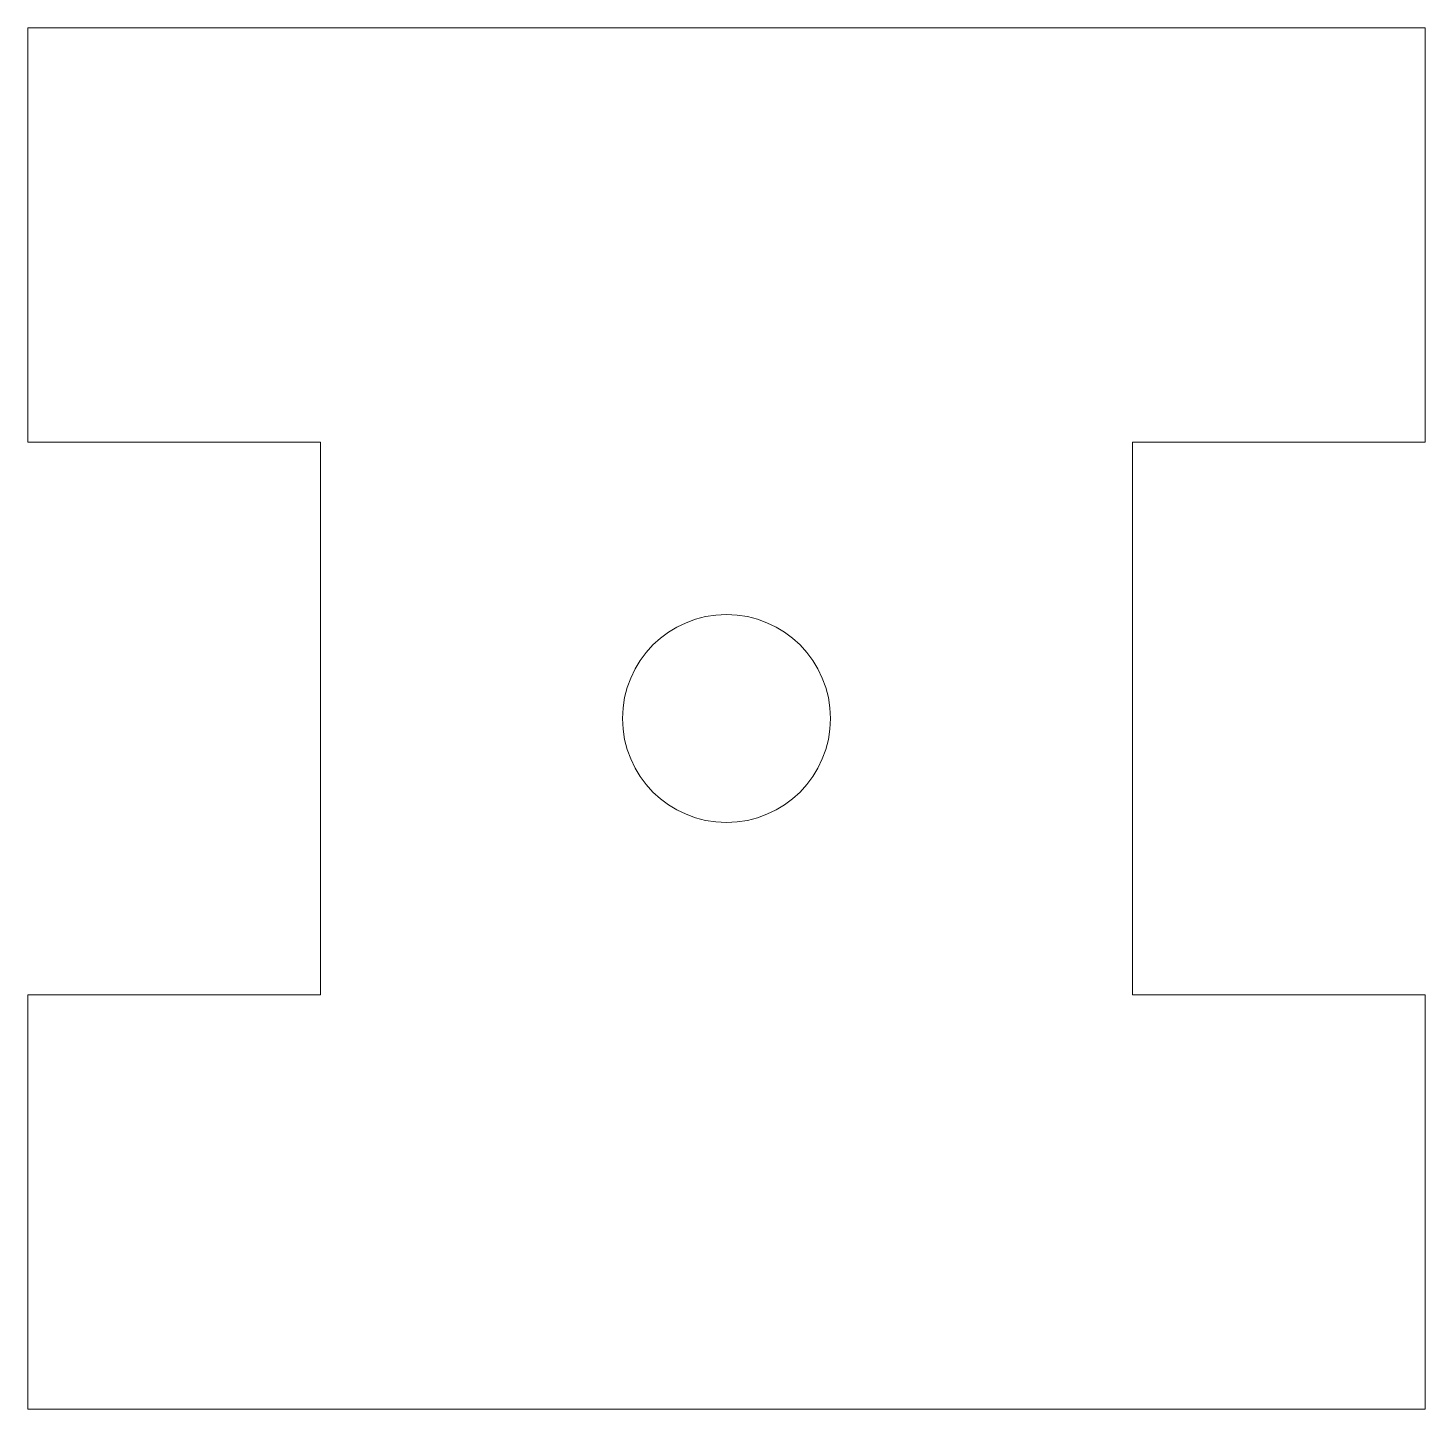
# Model space of a CAD drawing. Header units: millimetres. Extents: x 11.5 to 54.5, y 13.1 to 55.6.
import ezdxf

# ---------------------------------------------------------------- set-up
doc = ezdxf.new("R2010")
doc.units = ezdxf.units.MM
doc.linetypes.add('K5LT32768', pattern=[0])

msp = doc.modelspace()

# ---------------------------------------------------------------- linework, layer by layer
at = {"color": 7, "linetype": 'K5LT32768', "lineweight": 18}
for p, q in [((54.498, 55.554), (11.498, 55.554)), ((11.498, 55.554), (11.498, 42.804)), ((54.498, 42.804), (54.498, 55.554)), ((20.498, 42.804), (11.498, 42.804)), ((20.498, 25.804), (20.498, 42.804)), ((54.498, 42.804), (45.498, 42.804)), ((45.498, 42.804), (45.498, 25.804)), ((11.498, 25.804), (11.498, 13.054)), ((11.498, 25.804), (20.498, 25.804)), ((45.498, 25.804), (54.498, 25.804)), ((54.498, 13.054), (54.498, 25.804)), ((11.498, 13.054), (54.498, 13.054))]:
    msp.add_line(p, q, dxfattribs=at)
msp.add_circle((32.998, 34.304), 3.2, dxfattribs=at)

doc.saveas('drawing.dxf')
